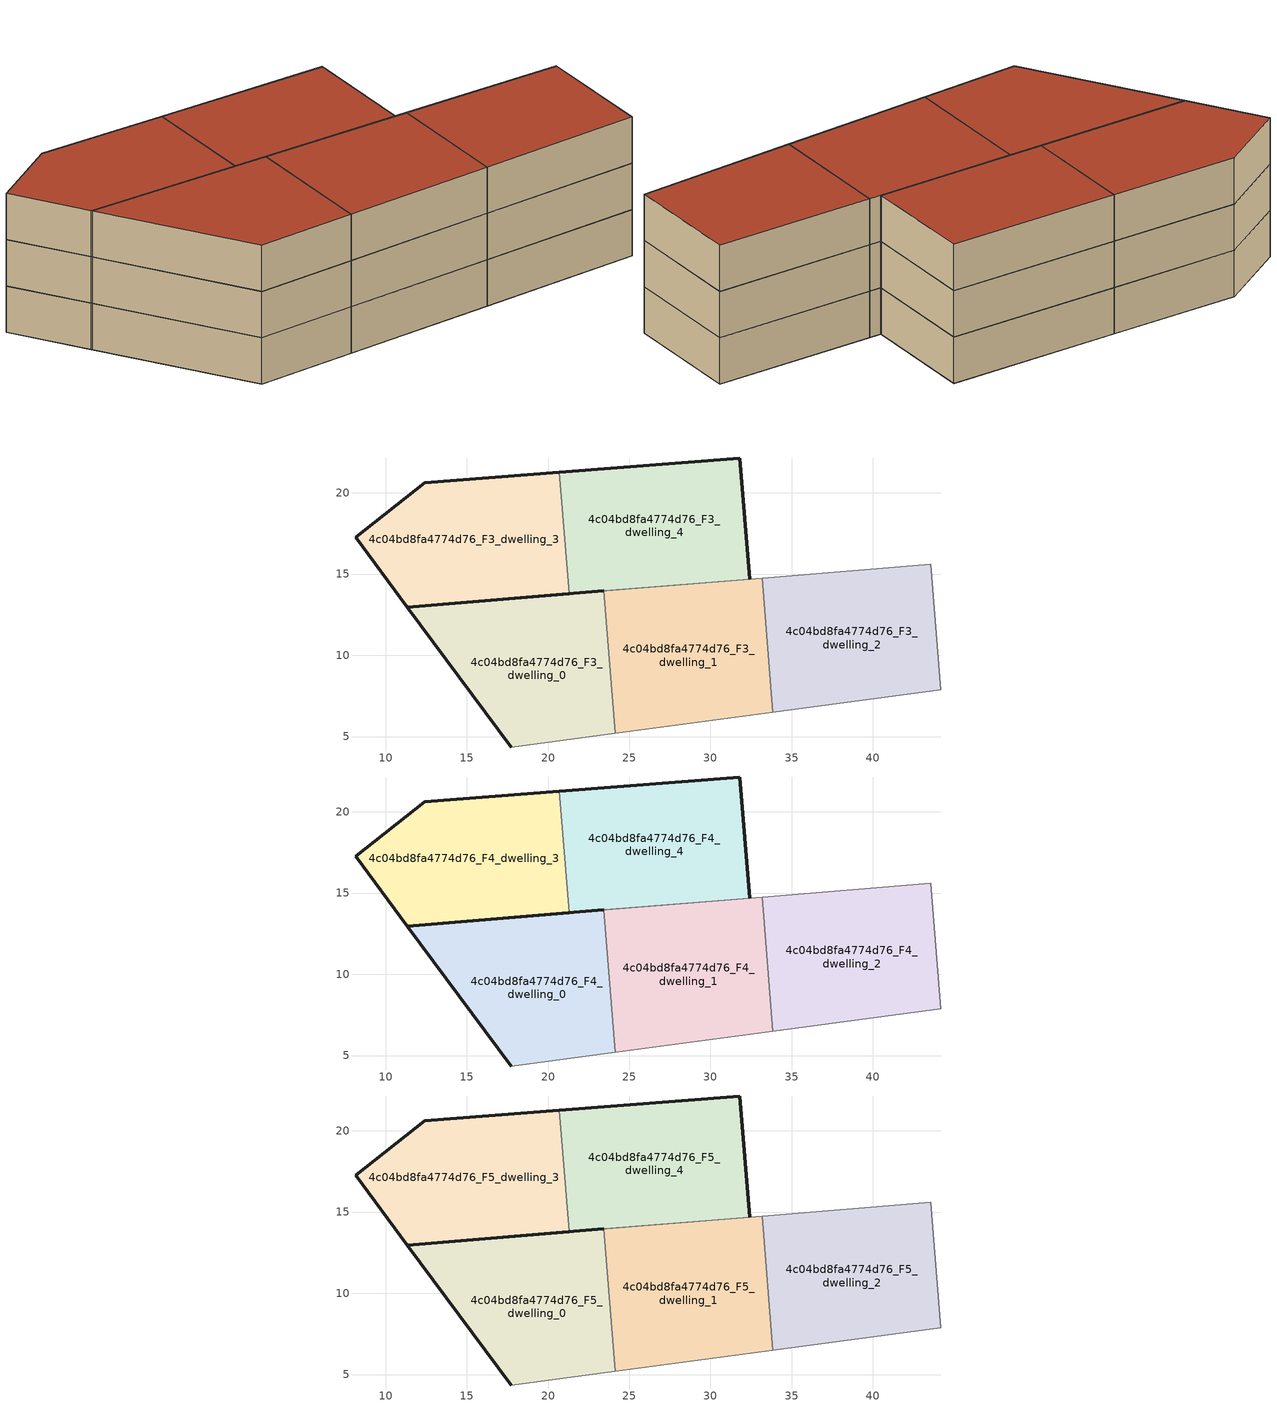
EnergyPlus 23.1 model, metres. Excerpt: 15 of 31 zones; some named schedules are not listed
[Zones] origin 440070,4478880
4c04bd8fa4774d76_F3_dwelling_0
 floor to 4c04bd8fa4774d76_F2_dwelling_0 (EU_floor_Construction): 24.14,5.21 23.42,13.96 11.35,12.97 17.75,4.35 z9
 wall outside (EU_wall_Construction): 17.75,4.35 11.35,12.97 23.42,13.96 z9:12
 wall to 4c04bd8fa4774d76_F3_dwelling_1 (EU_wall_Construction): 23.42,13.96 24.14,5.21 z9:12
 wall adiabatic (EU_wall_Construction): 24.14,5.21 17.75,4.35 z9:12
4c04bd8fa4774d76_F3_dwelling_1
 floor to 4c04bd8fa4774d76_F2_dwelling_1 (EU_floor_Construction): 33.85,6.5 33.17,14.75 23.42,13.96 24.14,5.21 z9
 wall adiabatic (EU_wall_Construction): 23.42,13.96 33.17,14.75 / 33.85,6.5 24.14,5.21 z9:12
 wall to 4c04bd8fa4774d76_F3_dwelling_2 (EU_wall_Construction): 33.17,14.75 33.85,6.5 z9:12
4c04bd8fa4774d76_F3_dwelling_2
 floor to 4c04bd8fa4774d76_F2_dwelling_2 (EU_floor_Construction): 44.18,7.88 43.55,15.6 33.17,14.75 33.85,6.5 z9
 wall adiabatic (EU_wall_Construction): 33.17,14.75 43.55,15.6 44.18,7.88 33.85,6.5 z9:12
4c04bd8fa4774d76_F3_dwelling_3
 floor to 4c04bd8fa4774d76_F2_dwelling_3 (EU_floor_Construction): 21.31,13.78 20.7,21.27 12.41,20.63 8.16,17.26 11.35,12.97 z9
 wall outside (EU_wall_Construction): 21.31,13.78 11.35,12.97 8.16,17.26 12.41,20.63 20.7,21.27 z9:12
 wall to 4c04bd8fa4774d76_F3_dwelling_4 (EU_wall_Construction): 20.7,21.27 21.31,13.78 z9:12
4c04bd8fa4774d76_F3_dwelling_4
 floor to 4c04bd8fa4774d76_F2_dwelling_4 (EU_floor_Construction): 32.4,14.69 31.79,22.14 20.7,21.27 21.31,13.78 z9
 wall outside (EU_wall_Construction): 20.7,21.27 31.79,22.14 32.4,14.69 z9:12
 wall adiabatic (EU_wall_Construction): 32.4,14.69 21.31,13.78 z9:12
4c04bd8fa4774d76_F4_dwelling_0
 floor to 4c04bd8fa4774d76_F3_dwelling_0 (EU_floor_Construction): 24.14,5.21 23.42,13.96 11.35,12.97 17.75,4.35 z12
 wall outside (EU_wall_Construction): 17.75,4.35 11.35,12.97 23.42,13.96 z12:15
 wall to 4c04bd8fa4774d76_F4_dwelling_1 (EU_wall_Construction): 23.42,13.96 24.14,5.21 z12:15
 wall adiabatic (EU_wall_Construction): 24.14,5.21 17.75,4.35 z12:15
4c04bd8fa4774d76_F4_dwelling_1
 floor to 4c04bd8fa4774d76_F3_dwelling_1 (EU_floor_Construction): 33.85,6.5 33.17,14.75 23.42,13.96 24.14,5.21 z12
 wall adiabatic (EU_wall_Construction): 23.42,13.96 33.17,14.75 / 33.85,6.5 24.14,5.21 z12:15
 wall to 4c04bd8fa4774d76_F4_dwelling_2 (EU_wall_Construction): 33.17,14.75 33.85,6.5 z12:15
4c04bd8fa4774d76_F4_dwelling_2
 floor to 4c04bd8fa4774d76_F3_dwelling_2 (EU_floor_Construction): 44.18,7.88 43.55,15.6 33.17,14.75 33.85,6.5 z12
 wall adiabatic (EU_wall_Construction): 33.17,14.75 43.55,15.6 44.18,7.88 33.85,6.5 z12:15
4c04bd8fa4774d76_F4_dwelling_3
 floor to 4c04bd8fa4774d76_F3_dwelling_3 (EU_floor_Construction): 21.31,13.78 20.7,21.27 12.41,20.63 8.16,17.26 11.35,12.97 z12
 wall outside (EU_wall_Construction): 21.31,13.78 11.35,12.97 8.16,17.26 12.41,20.63 20.7,21.27 z12:15
 wall to 4c04bd8fa4774d76_F4_dwelling_4 (EU_wall_Construction): 20.7,21.27 21.31,13.78 z12:15
4c04bd8fa4774d76_F4_dwelling_4
 floor to 4c04bd8fa4774d76_F3_dwelling_4 (EU_floor_Construction): 32.4,14.69 31.79,22.14 20.7,21.27 21.31,13.78 z12
 wall outside (EU_wall_Construction): 20.7,21.27 31.79,22.14 32.4,14.69 z12:15
 wall adiabatic (EU_wall_Construction): 32.4,14.69 21.31,13.78 z12:15
4c04bd8fa4774d76_F5_dwelling_0
 floor to 4c04bd8fa4774d76_F4_dwelling_0 (EU_floor_Construction): 24.14,5.21 23.42,13.96 11.35,12.97 17.75,4.35 z15
 wall outside (EU_wall_Construction): 17.75,4.35 11.35,12.97 23.42,13.96 z15:18
 wall to 4c04bd8fa4774d76_F5_dwelling_1 (EU_wall_Construction): 23.42,13.96 24.14,5.21 z15:18
 wall adiabatic (EU_wall_Construction): 24.14,5.21 17.75,4.35 z15:18
 roof outside (EU_roof_Construction): 23.42,13.96 24.14,5.21 17.75,4.35 11.35,12.97 z18
4c04bd8fa4774d76_F5_dwelling_1
 floor to 4c04bd8fa4774d76_F4_dwelling_1 (EU_floor_Construction): 33.85,6.5 33.17,14.75 23.42,13.96 24.14,5.21 z15
 wall adiabatic (EU_wall_Construction): 23.42,13.96 33.17,14.75 / 33.85,6.5 24.14,5.21 z15:18
 wall to 4c04bd8fa4774d76_F5_dwelling_2 (EU_wall_Construction): 33.17,14.75 33.85,6.5 z15:18
 roof outside (EU_roof_Construction): 33.17,14.75 33.85,6.5 24.14,5.21 23.42,13.96 z18
4c04bd8fa4774d76_F5_dwelling_2
 floor to 4c04bd8fa4774d76_F4_dwelling_2 (EU_floor_Construction): 44.18,7.88 43.55,15.6 33.17,14.75 33.85,6.5 z15
 wall adiabatic (EU_wall_Construction): 33.17,14.75 43.55,15.6 44.18,7.88 33.85,6.5 z15:18
 roof outside (EU_roof_Construction): 43.55,15.6 44.18,7.88 33.85,6.5 33.17,14.75 z18
4c04bd8fa4774d76_F5_dwelling_3
 floor to 4c04bd8fa4774d76_F4_dwelling_3 (EU_floor_Construction): 21.31,13.78 20.7,21.27 12.41,20.63 8.16,17.26 11.35,12.97 z15
 wall outside (EU_wall_Construction): 21.31,13.78 11.35,12.97 8.16,17.26 12.41,20.63 20.7,21.27 z15:18
 wall to 4c04bd8fa4774d76_F5_dwelling_4 (EU_wall_Construction): 20.7,21.27 21.31,13.78 z15:18
 roof outside (EU_roof_Construction): 20.7,21.27 21.31,13.78 11.35,12.97 8.16,17.26 12.41,20.63 z18
4c04bd8fa4774d76_F5_dwelling_4
 floor to 4c04bd8fa4774d76_F4_dwelling_4 (EU_floor_Construction): 32.4,14.69 31.79,22.14 20.7,21.27 21.31,13.78 z15
 wall outside (EU_wall_Construction): 20.7,21.27 31.79,22.14 32.4,14.69 z15:18
 wall adiabatic (EU_wall_Construction): 32.4,14.69 21.31,13.78 z15:18
 roof outside (EU_roof_Construction): 31.79,22.14 32.4,14.69 21.31,13.78 20.7,21.27 z18
[Building]
EU S2 Campaign: North Axis=0; Terrain=City; Solar Distribution=FullExterior
[Site:Location]
Madrid: Latitude=40.5; Longitude=-3.5; Time Zone=1; Elevation=609
[SizingPeriod:WeatherFileDays]
AnnualSizingPeriod: Begin Month=1; Begin Day of Month=1; End Month=12; End Day of Month=31; Day of Week for Start Day=Monday; Use Weather File Daylight Saving Period=No; Use Weather File Rain and Snow Indicators=No
[MATERIAL]
EU_InternalMass_Material: Roughness=MediumRough; Thickness=0.1; Conductivity=1; Density=1800; Specific Heat=900; Thermal Absorptance=0.9; Solar Absorptance=0.7; Visible Absorptance=0.7
[MATERIAL:NOMASS] Roughness=MediumRough; Thermal Absorptance=0.9; Solar Absorptance=0.7; Visible Absorptance=0.7
Name | Thermal Resistance
EU_wall_NoMass | 0.609216
EU_roof_NoMass | 0.513268
EU_floor_NoMass | 0.568163
[CONSTRUCTION]
EU_wall_Construction: EU_wall_NoMass
EU_roof_Construction: EU_roof_NoMass
EU_floor_Construction: EU_floor_NoMass
EU_InternalMass_Construction: EU_InternalMass_Material
[ZONE] Type=1; Multiplier=1; Ceiling Height=autocalculate; Floor Area=autocalculate; Part of Total Floor Area=Yes
Name | Volume
4c04bd8fa4774d76_F3_dwelling_0; 4c04bd8fa4774d76_F4_dwelling_0; 4c04bd8fa4774d76_F5_dwelling_0 | 250.258
4c04bd8fa4774d76_F3_dwelling_1; 4c04bd8fa4774d76_F4_dwelling_1; 4c04bd8fa4774d76_F5_dwelling_1 | 250.28
4c04bd8fa4774d76_F3_dwelling_2; 4c04bd8fa4774d76_F4_dwelling_2; 4c04bd8fa4774d76_F5_dwelling_2 | 250.266
4c04bd8fa4774d76_F3_dwelling_3; 4c04bd8fa4774d76_F4_dwelling_3; 4c04bd8fa4774d76_F5_dwelling_3 | 250.285
4c04bd8fa4774d76_F3_dwelling_4; 4c04bd8fa4774d76_F4_dwelling_4; 4c04bd8fa4774d76_F5_dwelling_4 | 250.27
[INTERNALMASS] Construction=EU_InternalMass_Construction
Name | Zone or ZoneList | Surface Area
4c04bd8fa4774d76_F3_dwelling_0_EU_InternalMass | 4c04bd8fa4774d76_F3_dwelling_0 | 100.111
4c04bd8fa4774d76_F3_dwelling_1_EU_InternalMass | 4c04bd8fa4774d76_F3_dwelling_1 | 100.111
4c04bd8fa4774d76_F3_dwelling_2_EU_InternalMass | 4c04bd8fa4774d76_F3_dwelling_2 | 100.114
4c04bd8fa4774d76_F3_dwelling_3_EU_InternalMass | 4c04bd8fa4774d76_F3_dwelling_3 | 100.107
4c04bd8fa4774d76_F3_dwelling_4_EU_InternalMass | 4c04bd8fa4774d76_F3_dwelling_4 | 100.116
4c04bd8fa4774d76_F4_dwelling_0_EU_InternalMass | 4c04bd8fa4774d76_F4_dwelling_0 | 100.111
4c04bd8fa4774d76_F4_dwelling_1_EU_InternalMass | 4c04bd8fa4774d76_F4_dwelling_1 | 100.111
4c04bd8fa4774d76_F4_dwelling_2_EU_InternalMass | 4c04bd8fa4774d76_F4_dwelling_2 | 100.114
4c04bd8fa4774d76_F4_dwelling_3_EU_InternalMass | 4c04bd8fa4774d76_F4_dwelling_3 | 100.107
4c04bd8fa4774d76_F4_dwelling_4_EU_InternalMass | 4c04bd8fa4774d76_F4_dwelling_4 | 100.116
4c04bd8fa4774d76_F5_dwelling_0_EU_InternalMass | 4c04bd8fa4774d76_F5_dwelling_0 | 100.111
4c04bd8fa4774d76_F5_dwelling_1_EU_InternalMass | 4c04bd8fa4774d76_F5_dwelling_1 | 100.111
4c04bd8fa4774d76_F5_dwelling_2_EU_InternalMass | 4c04bd8fa4774d76_F5_dwelling_2 | 100.114
4c04bd8fa4774d76_F5_dwelling_3_EU_InternalMass | 4c04bd8fa4774d76_F5_dwelling_3 | 100.107
4c04bd8fa4774d76_F5_dwelling_4_EU_InternalMass | 4c04bd8fa4774d76_F5_dwelling_4 | 100.116
[OTHEREQUIPMENT] Fuel Type=Electricity; Design Level Calculation Method=Watts/Area; Power per Zone Floor Area=1; Fraction Latent=0; Fraction Radiant=0; Fraction Lost=0; Carbon Dioxide Generation Rate=0; EndUse Subcategory=EU_Step8_InternalGains
Name | Zone or ZoneList or Space or SpaceList | Schedule
EU_Step8_InternalGain_4c04bd8fa4774d76_F3_dwelling_0_f000 | 4c04bd8fa4774d76_F3_dwelling_0 | EU_Step8_GainSchedule_4c04bd8fa4774d76_F3_dwelling_0_f000
EU_Step8_InternalGain_4c04bd8fa4774d76_F3_dwelling_1_f000 | 4c04bd8fa4774d76_F3_dwelling_1 | EU_Step8_GainSchedule_4c04bd8fa4774d76_F3_dwelling_1_f000
EU_Step8_InternalGain_4c04bd8fa4774d76_F3_dwelling_2_f000 | 4c04bd8fa4774d76_F3_dwelling_2 | EU_Step8_GainSchedule_4c04bd8fa4774d76_F3_dwelling_2_f000
EU_Step8_InternalGain_4c04bd8fa4774d76_F3_dwelling_3_f000 | 4c04bd8fa4774d76_F3_dwelling_3 | EU_Step8_GainSchedule_4c04bd8fa4774d76_F3_dwelling_3_f000
EU_Step8_InternalGain_4c04bd8fa4774d76_F3_dwelling_4_f000 | 4c04bd8fa4774d76_F3_dwelling_4 | EU_Step8_GainSchedule_4c04bd8fa4774d76_F3_dwelling_4_f000
EU_Step8_InternalGain_4c04bd8fa4774d76_F4_dwelling_0_f000 | 4c04bd8fa4774d76_F4_dwelling_0 | EU_Step8_GainSchedule_4c04bd8fa4774d76_F4_dwelling_0_f000
EU_Step8_InternalGain_4c04bd8fa4774d76_F4_dwelling_1_f000 | 4c04bd8fa4774d76_F4_dwelling_1 | EU_Step8_GainSchedule_4c04bd8fa4774d76_F4_dwelling_1_f000
EU_Step8_InternalGain_4c04bd8fa4774d76_F4_dwelling_2_f000 | 4c04bd8fa4774d76_F4_dwelling_2 | EU_Step8_GainSchedule_4c04bd8fa4774d76_F4_dwelling_2_f000
EU_Step8_InternalGain_4c04bd8fa4774d76_F4_dwelling_3_f000 | 4c04bd8fa4774d76_F4_dwelling_3 | EU_Step8_GainSchedule_4c04bd8fa4774d76_F4_dwelling_3_f000
EU_Step8_InternalGain_4c04bd8fa4774d76_F4_dwelling_4_f000 | 4c04bd8fa4774d76_F4_dwelling_4 | EU_Step8_GainSchedule_4c04bd8fa4774d76_F4_dwelling_4_f000
EU_Step8_InternalGain_4c04bd8fa4774d76_F5_dwelling_0_f000 | 4c04bd8fa4774d76_F5_dwelling_0 | EU_Step8_GainSchedule_4c04bd8fa4774d76_F5_dwelling_0_f000
EU_Step8_InternalGain_4c04bd8fa4774d76_F5_dwelling_1_f000 | 4c04bd8fa4774d76_F5_dwelling_1 | EU_Step8_GainSchedule_4c04bd8fa4774d76_F5_dwelling_1_f000
EU_Step8_InternalGain_4c04bd8fa4774d76_F5_dwelling_2_f000 | 4c04bd8fa4774d76_F5_dwelling_2 | EU_Step8_GainSchedule_4c04bd8fa4774d76_F5_dwelling_2_f000
EU_Step8_InternalGain_4c04bd8fa4774d76_F5_dwelling_3_f000 | 4c04bd8fa4774d76_F5_dwelling_3 | EU_Step8_GainSchedule_4c04bd8fa4774d76_F5_dwelling_3_f000
EU_Step8_InternalGain_4c04bd8fa4774d76_F5_dwelling_4_f000 | 4c04bd8fa4774d76_F5_dwelling_4 | EU_Step8_GainSchedule_4c04bd8fa4774d76_F5_dwelling_4_f000
[ZONEVENTILATION:DESIGNFLOWRATE] Schedule=EU_AlwaysOn; Design Flow Rate Calculation Method=AirChanges/Hour; Air Changes per Hour=0.752966; Ventilation Type=Natural; Fan Pressure Rise=0; Fan Total Efficiency=1; Constant Term Coefficient=1; Temperature Term Coefficient=0; Velocity Term Coefficient=0; Velocity Squared Term Coefficient=0; Minimum Indoor Temperature=-100; Maximum Indoor Temperature=100; Delta Temperature=-100; Minimum Outdoor Temperature=-100; Maximum Outdoor Temperature=100; Maximum Wind Speed=40
Name | Zone or ZoneList or Space or SpaceList
EU_ConstantAir_4c04bd8fa4774d76_F3_dwelling_0 | 4c04bd8fa4774d76_F3_dwelling_0
EU_ConstantAir_4c04bd8fa4774d76_F3_dwelling_1 | 4c04bd8fa4774d76_F3_dwelling_1
EU_ConstantAir_4c04bd8fa4774d76_F3_dwelling_2 | 4c04bd8fa4774d76_F3_dwelling_2
EU_ConstantAir_4c04bd8fa4774d76_F3_dwelling_3 | 4c04bd8fa4774d76_F3_dwelling_3
EU_ConstantAir_4c04bd8fa4774d76_F3_dwelling_4 | 4c04bd8fa4774d76_F3_dwelling_4
EU_ConstantAir_4c04bd8fa4774d76_F4_dwelling_0 | 4c04bd8fa4774d76_F4_dwelling_0
EU_ConstantAir_4c04bd8fa4774d76_F4_dwelling_1 | 4c04bd8fa4774d76_F4_dwelling_1
EU_ConstantAir_4c04bd8fa4774d76_F4_dwelling_2 | 4c04bd8fa4774d76_F4_dwelling_2
EU_ConstantAir_4c04bd8fa4774d76_F4_dwelling_3 | 4c04bd8fa4774d76_F4_dwelling_3
EU_ConstantAir_4c04bd8fa4774d76_F4_dwelling_4 | 4c04bd8fa4774d76_F4_dwelling_4
EU_ConstantAir_4c04bd8fa4774d76_F5_dwelling_0 | 4c04bd8fa4774d76_F5_dwelling_0
EU_ConstantAir_4c04bd8fa4774d76_F5_dwelling_1 | 4c04bd8fa4774d76_F5_dwelling_1
EU_ConstantAir_4c04bd8fa4774d76_F5_dwelling_2 | 4c04bd8fa4774d76_F5_dwelling_2
EU_ConstantAir_4c04bd8fa4774d76_F5_dwelling_3 | 4c04bd8fa4774d76_F5_dwelling_3
EU_ConstantAir_4c04bd8fa4774d76_F5_dwelling_4 | 4c04bd8fa4774d76_F5_dwelling_4
[HVACTEMPLATE:ZONE:IDEALLOADSAIRSYSTEM] System Availability Schedule=EU_AlwaysOn; Maximum Heating Supply Air Temperature=50; Minimum Cooling Supply Air Temperature=13; Maximum Heating Supply Air Humidity Ratio=0.0156; Minimum Cooling Supply Air Humidity Ratio=0.0077; Heating Limit=NoLimit; Cooling Limit=NoLimit; Heating Availability Schedule=EU_AlwaysOn; Cooling Availability Schedule=EU_CoolingOff; Dehumidification Control Type=ConstantSensibleHeatRatio; Cooling Sensible Heat Ratio=0.7; Dehumidification Setpoint=60; Humidification Control Type=None; Humidification Setpoint=30; Outdoor Air Method=None; Outdoor Air Flow Rate per Person=0.00944; Outdoor Air Flow Rate per Zone Floor Area=0; Outdoor Air Flow Rate per Zone=0; Demand Controlled Ventilation Type=None; Outdoor Air Economizer Type=NoEconomizer; Heat Recovery Type=None; Sensible Heat Recovery Effectiveness=0.7; Latent Heat Recovery Effectiveness=0.65
Name | Template Thermostat
4c04bd8fa4774d76_F3_dwelling_0 | EU_HeatOnly_4c04bd8fa4774d76_F3_dwelling_0
4c04bd8fa4774d76_F3_dwelling_1 | EU_HeatOnly_4c04bd8fa4774d76_F3_dwelling_1
4c04bd8fa4774d76_F3_dwelling_2 | EU_HeatOnly_4c04bd8fa4774d76_F3_dwelling_2
4c04bd8fa4774d76_F3_dwelling_3 | EU_HeatOnly_4c04bd8fa4774d76_F3_dwelling_3
4c04bd8fa4774d76_F3_dwelling_4 | EU_HeatOnly_4c04bd8fa4774d76_F3_dwelling_4
4c04bd8fa4774d76_F4_dwelling_0 | EU_HeatOnly_4c04bd8fa4774d76_F4_dwelling_0
4c04bd8fa4774d76_F4_dwelling_1 | EU_HeatOnly_4c04bd8fa4774d76_F4_dwelling_1
4c04bd8fa4774d76_F4_dwelling_2 | EU_HeatOnly_4c04bd8fa4774d76_F4_dwelling_2
4c04bd8fa4774d76_F4_dwelling_3 | EU_HeatOnly_4c04bd8fa4774d76_F4_dwelling_3
4c04bd8fa4774d76_F4_dwelling_4 | EU_HeatOnly_4c04bd8fa4774d76_F4_dwelling_4
4c04bd8fa4774d76_F5_dwelling_0 | EU_HeatOnly_4c04bd8fa4774d76_F5_dwelling_0
4c04bd8fa4774d76_F5_dwelling_1 | EU_HeatOnly_4c04bd8fa4774d76_F5_dwelling_1
4c04bd8fa4774d76_F5_dwelling_2 | EU_HeatOnly_4c04bd8fa4774d76_F5_dwelling_2
4c04bd8fa4774d76_F5_dwelling_3 | EU_HeatOnly_4c04bd8fa4774d76_F5_dwelling_3
4c04bd8fa4774d76_F5_dwelling_4 | EU_HeatOnly_4c04bd8fa4774d76_F5_dwelling_4
[SIZING:ZONE] Zone Cooling Design Supply Air Temperature Input Method=SupplyAirTemperature; Zone Cooling Design Supply Air Temperature=13; Zone Heating Design Supply Air Temperature Input Method=SupplyAirTemperature; Zone Heating Design Supply Air Temperature=50; Zone Cooling Design Supply Air Humidity Ratio=0.008; Zone Heating Design Supply Air Humidity Ratio=0.008; Cooling Design Air Flow Method=DesignDay; Cooling Design Air Flow Rate=0; Cooling Minimum Air Flow per Zone Floor Area=0.000762; Cooling Minimum Air Flow=0; Cooling Minimum Air Flow Fraction=0.2; Heating Design Air Flow Method=DesignDay; Heating Design Air Flow Rate=0; Heating Maximum Air Flow per Zone Floor Area=0.002032; Heating Maximum Air Flow=0.141576; Heating Maximum Air Flow Fraction=0.3; Account for Dedicated Outdoor Air System=No; Dedicated Outdoor Air System Control Strategy=NeutralSupplyAir; Dedicated Outdoor Air Low Setpoint Temperature for Design=autosize; Dedicated Outdoor Air High Setpoint Temperature for Design=autosize; Zone Load Sizing Method=Sensible Load Only No Latent Load; Zone Latent Cooling Design Supply Air Humidity Ratio Input Method=HumidityRatioDifference; Zone Cooling Design Supply Air Humidity Ratio Difference=0.005; Zone Latent Heating Design Supply Air Humidity Ratio Input Method=HumidityRatioDifference; Zone Humidification Design Supply Air Humidity Ratio Difference=0.005
4c04bd8fa4774d76_F3_dwelling_0; 4c04bd8fa4774d76_F3_dwelling_1; 4c04bd8fa4774d76_F3_dwelling_2; 4c04bd8fa4774d76_F3_dwelling_3; 4c04bd8fa4774d76_F3_dwelling_4; 4c04bd8fa4774d76_F4_dwelling_0; 4c04bd8fa4774d76_F4_dwelling_1; 4c04bd8fa4774d76_F4_dwelling_2; 4c04bd8fa4774d76_F4_dwelling_3; 4c04bd8fa4774d76_F4_dwelling_4; 4c04bd8fa4774d76_F5_dwelling_0; 4c04bd8fa4774d76_F5_dwelling_1; 4c04bd8fa4774d76_F5_dwelling_2; 4c04bd8fa4774d76_F5_dwelling_3; 4c04bd8fa4774d76_F5_dwelling_4
[SCHEDULE:FILE] Column Number=1; Rows to Skip at Top=0; Number of Hours of Data=8760; Column Separator=Comma; Interpolate to Timestep=No; Minutes per Item=60; Adjust Schedule for Daylight Savings=Yes
Name | File
EU_Step8_GainSchedule_4c04bd8fa4774d76_F3_dwelling_0_f000 | ../../schedules/4c04bd8fa4774d76/4c04bd8fa4774d76_F3_dwelling_0_f000_gain.csv
EU_Step8_GainSchedule_4c04bd8fa4774d76_F3_dwelling_1_f000 | ../../schedules/4c04bd8fa4774d76/4c04bd8fa4774d76_F3_dwelling_1_f000_gain.csv
EU_Step8_GainSchedule_4c04bd8fa4774d76_F3_dwelling_2_f000 | ../../schedules/4c04bd8fa4774d76/4c04bd8fa4774d76_F3_dwelling_2_f000_gain.csv
